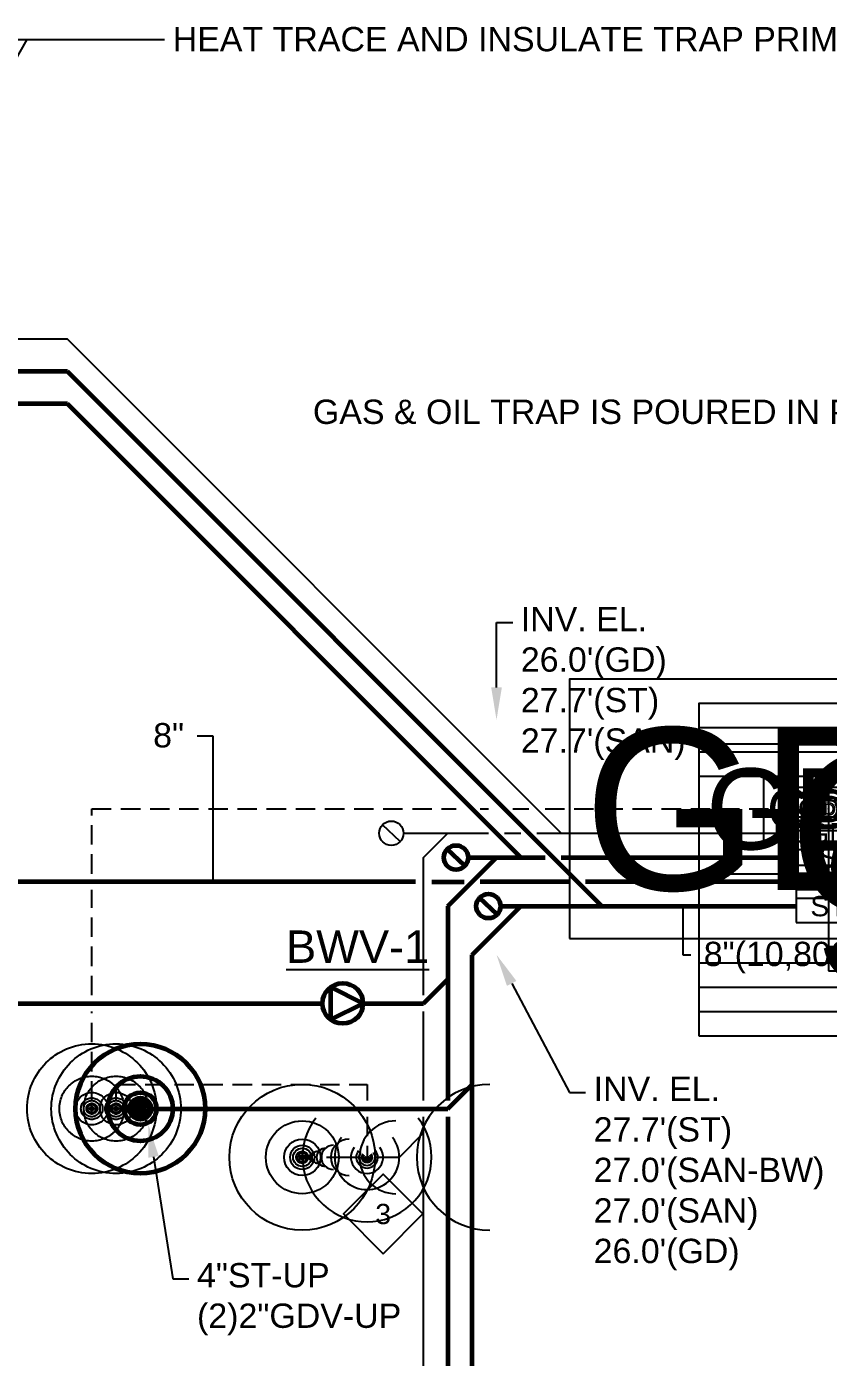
# Model space of a CAD drawing. Extents: x -29500 to 23517, y -2581 to 1886.
# Drawn here: x -2251.2 to -1954, y 527 to 1019.9 of the extents above; entities that cross this region are included whole.
import ezdxf
from ezdxf import colors
from ezdxf.entities.mleader import LeaderData, LeaderLine
from ezdxf.enums import TextEntityAlignment as Align
from ezdxf.math import Vec2, Vec3

# ---------------------------------------------------------------- set-up
doc = ezdxf.new("R2010")
doc.units = 0
doc.header["$LTSCALE"] = 36
doc.header["$MEASUREMENT"] = 0
doc.linetypes.add('VENT', pattern=[0.3, 0.2, -0.1])
for name, color, linetype in [('G-ANNO-TEXT', 70, 'Continuous'), ('G-ANNO-TEXT @ 96', 70, 'Continuous'), ('P-GD-N', 3, 'Continuous'), ('P-GD-N @ 1 (1)', 3, 'Continuous'), ('P-GD-N @ 1 (2)', 3, 'Continuous'), ('P-GD-N @ 12', 3, 'Continuous'), ('P-GD-N @ 128', 3, 'Continuous'), ('P-GD-N @ 16', 3, 'Continuous'), ('P-GD-N @ 192', 3, 'Continuous'), ('P-GD-N @ 2', 3, 'Continuous'), ('P-GD-N @ 24', 3, 'Continuous'), ('P-GD-N @ 384', 3, 'Continuous'), ('P-GD-N @ 4', 3, 'Continuous'), ('P-GD-N @ 48', 3, 'Continuous'), ('P-GD-N @ 64', 3, 'Continuous'), ('P-GD-N @ 768', 3, 'Continuous'), ('P-GD-N @ 8', 3, 'Continuous'), ('P-GD-N @ 96', 3, 'Continuous'), ('P-GV-N', 3, 'VENT'), ('P-GV-N @ 1 (1)', 3, 'VENT'), ('P-GV-N @ 1 (2)', 3, 'VENT'), ('P-GV-N @ 12', 3, 'VENT'), ('P-GV-N @ 128', 3, 'VENT'), ('P-GV-N @ 16', 3, 'VENT'), ('P-GV-N @ 192', 3, 'VENT'), ('P-GV-N @ 2', 3, 'VENT'), ('P-GV-N @ 24', 3, 'VENT'), ('P-GV-N @ 384', 3, 'VENT'), ('P-GV-N @ 4', 3, 'VENT'), ('P-GV-N @ 48', 3, 'VENT'), ('P-GV-N @ 64', 3, 'VENT'), ('P-GV-N @ 768', 3, 'VENT'), ('P-GV-N @ 8', 3, 'VENT'), ('P-GV-N @ 96', 3, 'VENT')]:
    doc.layers.add(name, color=color, linetype=linetype)
for name, color, linetype, lineweight in [('P-SAN-N', 6, 'Continuous', 60), ('P-SAN-N @ 1 (1)', 6, 'Continuous', 60), ('P-SAN-N @ 1 (2)', 6, 'Continuous', 60), ('P-SAN-N @ 128', 6, 'Continuous', 60), ('P-SAN-N @ 192', 6, 'Continuous', 60), ('P-SAN-N @ 384', 6, 'Continuous', 60), ('P-SAN-N @ 48', 6, 'Continuous', 60), ('P-SAN-N @ 64', 6, 'Continuous', 60), ('P-SAN-N @ 768', 6, 'Continuous', 60), ('P-SAN-N @ 96', 6, 'Continuous', 60), ('P-STRM-N', 2, 'Continuous', 60), ('P-STRM-N @ 1 (1)', 2, 'Continuous', 60), ('P-STRM-N @ 1 (2)', 2, 'Continuous', 60), ('P-STRM-N @ 12', 2, 'Continuous', 60), ('P-STRM-N @ 128', 2, 'Continuous', 60), ('P-STRM-N @ 16', 2, 'Continuous', 60), ('P-STRM-N @ 192', 2, 'Continuous', 60), ('P-STRM-N @ 2', 2, 'Continuous', 60), ('P-STRM-N @ 24', 2, 'Continuous', 60), ('P-STRM-N @ 384', 2, 'Continuous', 60), ('P-STRM-N @ 4', 2, 'Continuous', 60), ('P-STRM-N @ 48', 2, 'Continuous', 60), ('P-STRM-N @ 64', 2, 'Continuous', 60), ('P-STRM-N @ 768', 2, 'Continuous', 60), ('P-STRM-N @ 8', 2, 'Continuous', 60), ('P-STRM-N @ 96', 2, 'Continuous', 60)]:
    doc.layers.add(name, color=color, linetype=linetype, lineweight=lineweight)
doc.styles.add('Arial', font='arial.ttf')
doc.dimstyles.new('Loop096', dxfattribs={"dimscale": 0, "dimtxt": 0.09375, "dimasz": 0.03125, "dimexe": 0.0625, "dimexo": 0.0625, "dimgap": 0.09375, "dimtad": 1, "dimdec": 4, "dimzin": 3, "dimdsep": 46, "dimlunit": 4, "dimtxsty": 'Arial', "dimblk": 'OBLIQUE', "dimcen": 0.09375, "dimdle": 0.0625, "dimclrd": 256, "dimclre": 256, "dimclrt": 256, "dimadec": 4, "dimazin": 0, "dimtfac": 0.8, "dimtdec": 4, "dimtix": 1, "dimtofl": 0, "dimtmove": 1, "dimatfit": 0, "dimldrblk": 'LeaderNoteBlock', "dimfxl": 1, "dimfrac": 1, "dimtolj": 1, "dimtzin": 0, "dimlwd": -1, "dimlwe": -1, "dimarcsym": 0})

# ---------------------------------------------------------------- blocks, each defined once
blk = doc.blocks.new('*U47')
at = {"layer": 'DEFPOINTS'}
blk.add_lwpolyline([(-0.125, -0.0625), (0.125, -0.0625), (0.125, 0.0625), (-0.125, 0.0625)], close=True, dxfattribs=at)
at = {"style": 'Arial'}
blk.add_text('ST', height=0.078125, dxfattribs=at).set_placement((0, 0), align=Align.MIDDLE)
blk = doc.blocks.new('*U1253')
at = {"layer": 'P-STRM-N @ 1 (1)', "linetype": 'ByBlock', "lineweight": -2}
blk.add_blockref('*U47', (-1906, 694.15), dxfattribs=at)
at = {"layer": 'P-STRM-N @ 1 (2)', "linetype": 'ByBlock', "lineweight": -2}
blk.add_blockref('*U47', (-1906, 694.15), dxfattribs=at)
at = {"layer": 'P-STRM-N @ 128', "linetype": 'ByBlock', "lineweight": -2, "xscale": 128, "yscale": 128, "zscale": 128}
blk.add_blockref('*U47', (-1906, 694.15), dxfattribs=at)
at = {"layer": 'P-STRM-N @ 192', "linetype": 'ByBlock', "lineweight": -2, "xscale": 192, "yscale": 192, "zscale": 192}
blk.add_blockref('*U47', (-1906, 694.15), dxfattribs=at)
at = {"layer": 'P-STRM-N @ 384', "linetype": 'ByBlock', "lineweight": -2, "xscale": 384, "yscale": 384, "zscale": 384}
blk.add_blockref('*U47', (-1906, 694.15), dxfattribs=at)
at = {"layer": 'P-STRM-N @ 48', "linetype": 'ByBlock', "lineweight": -2, "xscale": 48, "yscale": 48, "zscale": 48}
blk.add_blockref('*U47', (-1906, 694.15), dxfattribs=at)
at = {"layer": 'P-STRM-N @ 64', "linetype": 'ByBlock', "lineweight": -2, "xscale": 64, "yscale": 64, "zscale": 64}
blk.add_blockref('*U47', (-1906, 694.15), dxfattribs=at)
at = {"layer": 'P-STRM-N @ 768', "linetype": 'ByBlock', "lineweight": -2, "xscale": 768, "yscale": 768, "zscale": 768}
blk.add_blockref('*U47', (-1906, 694.15), dxfattribs=at)
at = {"layer": 'P-STRM-N @ 96', "linetype": 'ByBlock', "lineweight": -2, "xscale": 96, "yscale": 96, "zscale": 96}
blk.add_blockref('*U47', (-1954, 694.15), dxfattribs=at)
blk = doc.blocks.new('*U43')
at = {"layer": 'DEFPOINTS'}
blk.add_lwpolyline([(-0.125, -0.0625), (0.125, -0.0625), (0.125, 0.0625), (-0.125, 0.0625)], close=True, dxfattribs=at)
at = {"style": 'Arial'}
blk.add_text('GD', height=0.078125, dxfattribs=at).set_placement((0, 0), align=Align.MIDDLE)
blk = doc.blocks.new('*U1254')
at = {"layer": 'P-GD-N @ 1 (1)', "linetype": 'ByBlock', "lineweight": -2}
blk.add_blockref('*U43', (-1906, 721.15), dxfattribs=at)
at = {"layer": 'P-GD-N @ 1 (2)', "linetype": 'ByBlock', "lineweight": -2}
blk.add_blockref('*U43', (-1906, 721.15), dxfattribs=at)
at = {"layer": 'P-GD-N @ 128', "linetype": 'ByBlock', "lineweight": -2, "xscale": 128, "yscale": 128, "zscale": 128}
blk.add_blockref('*U43', (-1906, 721.15), dxfattribs=at)
at = {"layer": 'P-GD-N @ 192', "linetype": 'ByBlock', "lineweight": -2, "xscale": 192, "yscale": 192, "zscale": 192}
blk.add_blockref('*U43', (-1906, 721.15), dxfattribs=at)
at = {"layer": 'P-GD-N @ 384', "linetype": 'ByBlock', "lineweight": -2, "xscale": 384, "yscale": 384, "zscale": 384}
blk.add_blockref('*U43', (-1906, 721.15), dxfattribs=at)
at = {"layer": 'P-GD-N @ 48', "linetype": 'ByBlock', "lineweight": -2, "xscale": 48, "yscale": 48, "zscale": 48}
blk.add_blockref('*U43', (-1906, 721.15), dxfattribs=at)
at = {"layer": 'P-GD-N @ 64', "linetype": 'ByBlock', "lineweight": -2, "xscale": 64, "yscale": 64, "zscale": 64}
blk.add_blockref('*U43', (-1906, 721.15), dxfattribs=at)
at = {"layer": 'P-GD-N @ 768', "linetype": 'ByBlock', "lineweight": -2, "xscale": 768, "yscale": 768, "zscale": 768}
blk.add_blockref('*U43', (-1906, 721.15), dxfattribs=at)
at = {"layer": 'P-GD-N @ 96', "linetype": 'ByBlock', "lineweight": -2, "xscale": 96, "yscale": 96, "zscale": 96}
blk.add_blockref('*U43', (-1954, 721.15), dxfattribs=at)
blk = doc.blocks.new('*U45')
at = {"layer": 'DEFPOINTS'}
blk.add_lwpolyline([(-0.125, -0.0625), (0.125, -0.0625), (0.125, 0.0625), (-0.125, 0.0625)], close=True, dxfattribs=at)
at = {"style": 'Arial'}
blk.add_text('S', height=0.07812, dxfattribs=at).set_placement((0, 0), align=Align.MIDDLE)
blk = doc.blocks.new('*U1255')
at = {"layer": 'P-SAN-N @ 1 (1)', "linetype": 'ByBlock', "lineweight": -2}
blk.add_blockref('*U45', (-1906, 712.15), dxfattribs=at)
at = {"layer": 'P-SAN-N @ 1 (2)', "linetype": 'ByBlock', "lineweight": -2}
blk.add_blockref('*U45', (-1906, 712.15), dxfattribs=at)
at = {"layer": 'P-SAN-N @ 128', "linetype": 'ByBlock', "lineweight": -2, "xscale": 128, "yscale": 128, "zscale": 128}
blk.add_blockref('*U45', (-1906, 712.15), dxfattribs=at)
at = {"layer": 'P-SAN-N @ 192', "linetype": 'ByBlock', "lineweight": -2, "xscale": 192, "yscale": 192, "zscale": 192}
blk.add_blockref('*U45', (-1906, 712.15), dxfattribs=at)
at = {"layer": 'P-SAN-N @ 384', "linetype": 'ByBlock', "lineweight": -2, "xscale": 384, "yscale": 384, "zscale": 384}
blk.add_blockref('*U45', (-1906, 712.15), dxfattribs=at)
at = {"layer": 'P-SAN-N @ 48', "linetype": 'ByBlock', "lineweight": -2, "xscale": 48, "yscale": 48, "zscale": 48}
blk.add_blockref('*U45', (-1906, 712.15), dxfattribs=at)
at = {"layer": 'P-SAN-N @ 64', "linetype": 'ByBlock', "lineweight": -2, "xscale": 64, "yscale": 64, "zscale": 64}
blk.add_blockref('*U45', (-1906, 712.15), dxfattribs=at)
at = {"layer": 'P-SAN-N @ 768', "linetype": 'ByBlock', "lineweight": -2, "xscale": 768, "yscale": 768, "zscale": 768}
blk.add_blockref('*U45', (-1906, 712.15), dxfattribs=at)
at = {"layer": 'P-SAN-N @ 96', "linetype": 'ByBlock', "lineweight": -2, "xscale": 96, "yscale": 96, "zscale": 96}
blk.add_blockref('*U45', (-1954, 712.15), dxfattribs=at)
blk = doc.blocks.new('*U1256')
at = {"layer": 'P-SAN-N @ 1 (1)', "linetype": 'ByBlock', "lineweight": -2}
blk.add_blockref('*U45', (-1906, 703.15), dxfattribs=at)
at = {"layer": 'P-SAN-N @ 1 (2)', "linetype": 'ByBlock', "lineweight": -2}
blk.add_blockref('*U45', (-1906, 703.15), dxfattribs=at)
at = {"layer": 'P-SAN-N @ 128', "linetype": 'ByBlock', "lineweight": -2, "xscale": 128, "yscale": 128, "zscale": 128}
blk.add_blockref('*U45', (-1906, 703.15), dxfattribs=at)
at = {"layer": 'P-SAN-N @ 192', "linetype": 'ByBlock', "lineweight": -2, "xscale": 192, "yscale": 192, "zscale": 192}
blk.add_blockref('*U45', (-1906, 703.15), dxfattribs=at)
at = {"layer": 'P-SAN-N @ 384', "linetype": 'ByBlock', "lineweight": -2, "xscale": 384, "yscale": 384, "zscale": 384}
blk.add_blockref('*U45', (-1906, 703.15), dxfattribs=at)
at = {"layer": 'P-SAN-N @ 48', "linetype": 'ByBlock', "lineweight": -2, "xscale": 48, "yscale": 48, "zscale": 48}
blk.add_blockref('*U45', (-1906, 703.15), dxfattribs=at)
at = {"layer": 'P-SAN-N @ 64', "linetype": 'ByBlock', "lineweight": -2, "xscale": 64, "yscale": 64, "zscale": 64}
blk.add_blockref('*U45', (-1906, 703.15), dxfattribs=at)
at = {"layer": 'P-SAN-N @ 768', "linetype": 'ByBlock', "lineweight": -2, "xscale": 768, "yscale": 768, "zscale": 768}
blk.add_blockref('*U45', (-1906, 703.15), dxfattribs=at)
at = {"layer": 'P-SAN-N @ 96', "linetype": 'ByBlock', "lineweight": -2, "xscale": 96, "yscale": 96, "zscale": 96}
blk.add_blockref('*U45', (-1954, 703.15), dxfattribs=at)
blk = doc.blocks.new('FLOOR CLEAN OUT')
at = {"color": 7, "linetype": 'Continuous'}
blk.add_line((0.034, -0.0323), (-0.0341, 0.0321), dxfattribs=at)
at = {"linetype": 'Continuous'}
blk.add_circle((0, 0), 0.0469, dxfattribs=at)
blk = doc.blocks.new('_Oblique')
at = {"color": 0, "linetype": 'ByBlock', "lineweight": -2}
blk.add_line((-0.5, -0.5), (0.5, 0.5), dxfattribs=at)
blk = doc.blocks.new('LeaderNoteBlock')
blk.add_ellipse((0, 0), major_axis=(1, 0), ratio=0.25, start_param=5.387521, end_param=10.320443)
blk = doc.blocks.new('BACKWATER VALVE')
blk.add_lwpolyline([(0.078125, 0), (-0.046875, 0.0625), (-0.046875, -0.0625)], close=True)
blk.add_circle((0, 0), 0.078125)
blk = doc.blocks.new('*U6')
blk.add_circle((0, 0), 0.03125)
blk = doc.blocks.new('*U1341')
at = {"layer": 'P-STRM-N @ 1 (1)'}
blk.add_blockref('*U6', (-2209, 619.15), dxfattribs=at)
at = {"layer": 'P-STRM-N @ 1 (2)'}
blk.add_blockref('*U6', (-2209, 619.15), dxfattribs=at)
at = {"layer": 'P-STRM-N @ 12', "xscale": 12, "yscale": 12, "zscale": 12}
blk.add_blockref('*U6', (-2209, 619.15), dxfattribs=at)
at = {"layer": 'P-STRM-N @ 128', "xscale": 128, "yscale": 128, "zscale": 128}
blk.add_blockref('*U6', (-2209, 619.15), dxfattribs=at)
at = {"layer": 'P-STRM-N @ 16', "xscale": 16, "yscale": 16, "zscale": 16}
blk.add_blockref('*U6', (-2209, 619.15), dxfattribs=at)
at = {"layer": 'P-STRM-N @ 192', "xscale": 192, "yscale": 192, "zscale": 192}
blk.add_blockref('*U6', (-2209, 619.15), dxfattribs=at)
at = {"layer": 'P-STRM-N @ 2', "xscale": 2, "yscale": 2, "zscale": 2}
blk.add_blockref('*U6', (-2209, 619.15), dxfattribs=at)
at = {"layer": 'P-STRM-N @ 24', "xscale": 24, "yscale": 24, "zscale": 24}
blk.add_blockref('*U6', (-2209, 619.15), dxfattribs=at)
at = {"layer": 'P-STRM-N @ 384', "xscale": 384, "yscale": 384, "zscale": 384}
blk.add_blockref('*U6', (-2209, 619.15), dxfattribs=at)
at = {"layer": 'P-STRM-N @ 4', "xscale": 4, "yscale": 4, "zscale": 4}
blk.add_blockref('*U6', (-2209, 619.15), dxfattribs=at)
at = {"layer": 'P-STRM-N @ 48', "xscale": 48, "yscale": 48, "zscale": 48}
blk.add_blockref('*U6', (-2209, 619.15), dxfattribs=at)
at = {"layer": 'P-STRM-N @ 64', "xscale": 64, "yscale": 64, "zscale": 64}
blk.add_blockref('*U6', (-2209, 619.15), dxfattribs=at)
at = {"layer": 'P-STRM-N @ 768', "xscale": 768, "yscale": 768, "zscale": 768}
blk.add_blockref('*U6', (-2209, 619.15), dxfattribs=at)
at = {"layer": 'P-STRM-N @ 8', "xscale": 8, "yscale": 8, "zscale": 8}
blk.add_blockref('*U6', (-2209, 619.15), dxfattribs=at)
at = {"layer": 'P-STRM-N @ 96', "xscale": 96, "yscale": 96, "zscale": 96}
blk.add_blockref('*U6', (-2209, 619.15), dxfattribs=at)
blk = doc.blocks.new('*U1351')
at = {"layer": 'P-GV-N @ 1 (1)'}
blk.add_blockref('*U6', (-2218, 619.15), dxfattribs=at)
at = {"layer": 'P-GV-N @ 1 (2)'}
blk.add_blockref('*U6', (-2218, 619.15), dxfattribs=at)
at = {"layer": 'P-GV-N @ 12', "xscale": 12, "yscale": 12, "zscale": 12}
blk.add_blockref('*U6', (-2218, 619.15), dxfattribs=at)
at = {"layer": 'P-GV-N @ 128', "xscale": 128, "yscale": 128, "zscale": 128}
blk.add_blockref('*U6', (-2218, 619.15), dxfattribs=at)
at = {"layer": 'P-GV-N @ 16', "xscale": 16, "yscale": 16, "zscale": 16}
blk.add_blockref('*U6', (-2218, 619.15), dxfattribs=at)
at = {"layer": 'P-GV-N @ 192', "xscale": 192, "yscale": 192, "zscale": 192}
blk.add_blockref('*U6', (-2218, 619.15), dxfattribs=at)
at = {"layer": 'P-GV-N @ 2', "xscale": 2, "yscale": 2, "zscale": 2}
blk.add_blockref('*U6', (-2218, 619.15), dxfattribs=at)
at = {"layer": 'P-GV-N @ 24', "xscale": 24, "yscale": 24, "zscale": 24}
blk.add_blockref('*U6', (-2218, 619.15), dxfattribs=at)
at = {"layer": 'P-GV-N @ 384', "xscale": 384, "yscale": 384, "zscale": 384}
blk.add_blockref('*U6', (-2218, 619.15), dxfattribs=at)
at = {"layer": 'P-GV-N @ 4', "xscale": 4, "yscale": 4, "zscale": 4}
blk.add_blockref('*U6', (-2218, 619.15), dxfattribs=at)
at = {"layer": 'P-GV-N @ 48', "xscale": 48, "yscale": 48, "zscale": 48}
blk.add_blockref('*U6', (-2218, 619.15), dxfattribs=at)
at = {"layer": 'P-GV-N @ 64', "xscale": 64, "yscale": 64, "zscale": 64}
blk.add_blockref('*U6', (-2218, 619.15), dxfattribs=at)
at = {"layer": 'P-GV-N @ 768', "xscale": 768, "yscale": 768, "zscale": 768}
blk.add_blockref('*U6', (-2218, 619.15), dxfattribs=at)
at = {"layer": 'P-GV-N @ 8', "xscale": 8, "yscale": 8, "zscale": 8}
blk.add_blockref('*U6', (-2218, 619.15), dxfattribs=at)
at = {"layer": 'P-GV-N @ 96', "xscale": 96, "yscale": 96, "zscale": 96}
blk.add_blockref('*U6', (-2218, 619.15), dxfattribs=at)
blk = doc.blocks.new('*U14')
at = {"linetype": 'Continuous'}
blk.add_circle((0, 0), 0.03516, dxfattribs=at)
blk.add_arc((0.09046, 0), 0.03516, 90, 270, dxfattribs=at)
blk = doc.blocks.new('*U1383')
at = {"layer": 'P-GD-N @ 1 (1)'}
blk.add_blockref('*U14', (-2149, 601.15), dxfattribs=at)
at = {"layer": 'P-GD-N @ 1 (2)'}
blk.add_blockref('*U14', (-2149, 601.15), dxfattribs=at)
at = {"layer": 'P-GD-N @ 12', "xscale": 12, "yscale": 12, "zscale": 12}
blk.add_blockref('*U14', (-2149, 601.15), dxfattribs=at)
at = {"layer": 'P-GD-N @ 128', "xscale": 128, "yscale": 128, "zscale": 128}
blk.add_blockref('*U14', (-2149, 601.15), dxfattribs=at)
at = {"layer": 'P-GD-N @ 16', "xscale": 16, "yscale": 16, "zscale": 16}
blk.add_blockref('*U14', (-2149, 601.15), dxfattribs=at)
at = {"layer": 'P-GD-N @ 192', "xscale": 192, "yscale": 192, "zscale": 192}
blk.add_blockref('*U14', (-2149, 601.15), dxfattribs=at)
at = {"layer": 'P-GD-N @ 2', "xscale": 2, "yscale": 2, "zscale": 2}
blk.add_blockref('*U14', (-2149, 601.15), dxfattribs=at)
at = {"layer": 'P-GD-N @ 24', "xscale": 24, "yscale": 24, "zscale": 24}
blk.add_blockref('*U14', (-2149, 601.15), dxfattribs=at)
at = {"layer": 'P-GD-N @ 384', "xscale": 384, "yscale": 384, "zscale": 384}
blk.add_blockref('*U14', (-2149, 601.15), dxfattribs=at)
at = {"layer": 'P-GD-N @ 4', "xscale": 4, "yscale": 4, "zscale": 4}
blk.add_blockref('*U14', (-2149, 601.15), dxfattribs=at)
at = {"layer": 'P-GD-N @ 48', "xscale": 48, "yscale": 48, "zscale": 48}
blk.add_blockref('*U14', (-2149, 601.15), dxfattribs=at)
at = {"layer": 'P-GD-N @ 64', "xscale": 64, "yscale": 64, "zscale": 64}
blk.add_blockref('*U14', (-2149, 601.15), dxfattribs=at)
at = {"layer": 'P-GD-N @ 768', "xscale": 768, "yscale": 768, "zscale": 768}
blk.add_blockref('*U14', (-2149, 601.15), dxfattribs=at)
at = {"layer": 'P-GD-N @ 8', "xscale": 8, "yscale": 8, "zscale": 8}
blk.add_blockref('*U14', (-2149, 601.15), dxfattribs=at)
at = {"layer": 'P-GD-N @ 96', "xscale": 96, "yscale": 96, "zscale": 96}
blk.add_blockref('*U14', (-2149, 601.15), dxfattribs=at)
blk = doc.blocks.new('*U41')
at = {"linetype": 'Continuous'}
blk.add_arc((0, 0), 0.03112, 232.56697, 127.43303, dxfattribs=at)
blk = doc.blocks.new('*U1384')
at = {"layer": 'P-GD-N @ 1 (1)', "rotation": 270}
blk.add_blockref('*U41', (-2125, 601.15), dxfattribs=at)
at = {"layer": 'P-GD-N @ 1 (2)', "rotation": 270}
blk.add_blockref('*U41', (-2125, 601.15), dxfattribs=at)
at = {"layer": 'P-GD-N @ 12', "xscale": 12, "yscale": 12, "zscale": 12, "rotation": 270}
blk.add_blockref('*U41', (-2125, 601.15), dxfattribs=at)
at = {"layer": 'P-GD-N @ 128', "xscale": 128, "yscale": 128, "zscale": 128, "rotation": 270}
blk.add_blockref('*U41', (-2125, 601.15), dxfattribs=at)
at = {"layer": 'P-GD-N @ 16', "xscale": 16, "yscale": 16, "zscale": 16, "rotation": 270}
blk.add_blockref('*U41', (-2125, 601.15), dxfattribs=at)
at = {"layer": 'P-GD-N @ 192', "xscale": 192, "yscale": 192, "zscale": 192, "rotation": 270}
blk.add_blockref('*U41', (-2125, 601.15), dxfattribs=at)
at = {"layer": 'P-GD-N @ 2', "xscale": 2, "yscale": 2, "zscale": 2, "rotation": 270}
blk.add_blockref('*U41', (-2125, 601.15), dxfattribs=at)
at = {"layer": 'P-GD-N @ 24', "xscale": 24, "yscale": 24, "zscale": 24, "rotation": 270}
blk.add_blockref('*U41', (-2125, 601.15), dxfattribs=at)
at = {"layer": 'P-GD-N @ 384', "xscale": 384, "yscale": 384, "zscale": 384, "rotation": 270}
blk.add_blockref('*U41', (-2125, 601.15), dxfattribs=at)
at = {"layer": 'P-GD-N @ 4', "xscale": 4, "yscale": 4, "zscale": 4, "rotation": 270}
blk.add_blockref('*U41', (-2125, 601.15), dxfattribs=at)
at = {"layer": 'P-GD-N @ 48', "xscale": 48, "yscale": 48, "zscale": 48, "rotation": 270}
blk.add_blockref('*U41', (-2125, 601.15), dxfattribs=at)
at = {"layer": 'P-GD-N @ 64', "xscale": 64, "yscale": 64, "zscale": 64, "rotation": 270}
blk.add_blockref('*U41', (-2125, 601.15), dxfattribs=at)
at = {"layer": 'P-GD-N @ 768', "xscale": 768, "yscale": 768, "zscale": 768, "rotation": 270}
blk.add_blockref('*U41', (-2125, 601.15), dxfattribs=at)
at = {"layer": 'P-GD-N @ 8', "xscale": 8, "yscale": 8, "zscale": 8, "rotation": 270}
blk.add_blockref('*U41', (-2125, 601.15), dxfattribs=at)
at = {"layer": 'P-GD-N @ 96', "xscale": 96, "yscale": 96, "zscale": 96, "rotation": 270}
blk.add_blockref('*U41', (-2125, 601.15), dxfattribs=at)
blk = doc.blocks.new('DIAMOND TAG')
blk.add_lwpolyline([(0, -0.1533), (0.1533, 0), (0, 0.1533), (-0.1533, 0)], close=True)
at = {"style": 'Arial'}
blk.add_attdef('XXX', text='', height=0.0781, dxfattribs=at).set_placement((0, 0), align=Align.MIDDLE)
blk = doc.blocks.new('*U1392')
at = {"layer": 'P-GV-N @ 1 (1)'}
blk.add_blockref('*U6', (-2227, 619.15), dxfattribs=at)
at = {"layer": 'P-GV-N @ 1 (2)'}
blk.add_blockref('*U6', (-2227, 619.15), dxfattribs=at)
at = {"layer": 'P-GV-N @ 12', "xscale": 12, "yscale": 12, "zscale": 12}
blk.add_blockref('*U6', (-2227, 619.15), dxfattribs=at)
at = {"layer": 'P-GV-N @ 128', "xscale": 128, "yscale": 128, "zscale": 128}
blk.add_blockref('*U6', (-2227, 619.15), dxfattribs=at)
at = {"layer": 'P-GV-N @ 16', "xscale": 16, "yscale": 16, "zscale": 16}
blk.add_blockref('*U6', (-2227, 619.15), dxfattribs=at)
at = {"layer": 'P-GV-N @ 192', "xscale": 192, "yscale": 192, "zscale": 192}
blk.add_blockref('*U6', (-2227, 619.15), dxfattribs=at)
at = {"layer": 'P-GV-N @ 2', "xscale": 2, "yscale": 2, "zscale": 2}
blk.add_blockref('*U6', (-2227, 619.15), dxfattribs=at)
at = {"layer": 'P-GV-N @ 24', "xscale": 24, "yscale": 24, "zscale": 24}
blk.add_blockref('*U6', (-2227, 619.15), dxfattribs=at)
at = {"layer": 'P-GV-N @ 384', "xscale": 384, "yscale": 384, "zscale": 384}
blk.add_blockref('*U6', (-2227, 619.15), dxfattribs=at)
at = {"layer": 'P-GV-N @ 4', "xscale": 4, "yscale": 4, "zscale": 4}
blk.add_blockref('*U6', (-2227, 619.15), dxfattribs=at)
at = {"layer": 'P-GV-N @ 48', "xscale": 48, "yscale": 48, "zscale": 48}
blk.add_blockref('*U6', (-2227, 619.15), dxfattribs=at)
at = {"layer": 'P-GV-N @ 64', "xscale": 64, "yscale": 64, "zscale": 64}
blk.add_blockref('*U6', (-2227, 619.15), dxfattribs=at)
at = {"layer": 'P-GV-N @ 768', "xscale": 768, "yscale": 768, "zscale": 768}
blk.add_blockref('*U6', (-2227, 619.15), dxfattribs=at)
at = {"layer": 'P-GV-N @ 8', "xscale": 8, "yscale": 8, "zscale": 8}
blk.add_blockref('*U6', (-2227, 619.15), dxfattribs=at)
at = {"layer": 'P-GV-N @ 96', "xscale": 96, "yscale": 96, "zscale": 96}
blk.add_blockref('*U6', (-2227, 619.15), dxfattribs=at)
blk = doc.blocks.new('*U64')
at = {"layer": 'DEFPOINTS'}
blk.add_lwpolyline([(-0.125, -0.0625), (0.125, -0.0625), (0.125, 0.0625), (-0.125, 0.0625)], close=True, dxfattribs=at)
at = {"style": 'Arial'}
blk.add_text('GDV', height=0.078125, dxfattribs=at).set_placement((0, 0), align=Align.MIDDLE)
blk = doc.blocks.new('*U1393')
at = {"layer": 'P-GV-N @ 1 (1)', "linetype": 'ByBlock', "lineweight": -2}
blk.add_blockref('*U64', (-1954, 730.15), dxfattribs=at)
at = {"layer": 'P-GV-N @ 1 (2)', "linetype": 'ByBlock', "lineweight": -2}
blk.add_blockref('*U64', (-1954, 730.15), dxfattribs=at)
at = {"layer": 'P-GV-N @ 128', "linetype": 'ByBlock', "lineweight": -2, "xscale": 128, "yscale": 128, "zscale": 128}
blk.add_blockref('*U64', (-1954, 730.15), dxfattribs=at)
at = {"layer": 'P-GV-N @ 192', "linetype": 'ByBlock', "lineweight": -2, "xscale": 192, "yscale": 192, "zscale": 192}
blk.add_blockref('*U64', (-1954, 730.15), dxfattribs=at)
at = {"layer": 'P-GV-N @ 384', "linetype": 'ByBlock', "lineweight": -2, "xscale": 384, "yscale": 384, "zscale": 384}
blk.add_blockref('*U64', (-1954, 730.15), dxfattribs=at)
at = {"layer": 'P-GV-N @ 48', "linetype": 'ByBlock', "lineweight": -2, "xscale": 48, "yscale": 48, "zscale": 48}
blk.add_blockref('*U64', (-1954, 730.15), dxfattribs=at)
at = {"layer": 'P-GV-N @ 64', "linetype": 'ByBlock', "lineweight": -2, "xscale": 64, "yscale": 64, "zscale": 64}
blk.add_blockref('*U64', (-1954, 730.15), dxfattribs=at)
at = {"layer": 'P-GV-N @ 768', "linetype": 'ByBlock', "lineweight": -2, "xscale": 768, "yscale": 768, "zscale": 768}
blk.add_blockref('*U64', (-1954, 730.15), dxfattribs=at)
at = {"layer": 'P-GV-N @ 96', "linetype": 'ByBlock', "lineweight": -2, "xscale": 96, "yscale": 96, "zscale": 96}
blk.add_blockref('*U64', (-1954, 730.15), dxfattribs=at)

msp = doc.modelspace()

# ---------------------------------------------------------------- linework, layer by layer
at = {"layer": 'P-GD-N'}
for p, q in [((-2236, 904.15), (-2440, 904.15)), ((-2053, 721.15), (-2236, 904.15)), ((-2111.5, 721.15), (-2080, 721.15)), ((-2104, 712.15), (-2095, 721.15)), ((-2074, 721.15), (-2068, 721.15)), ((-2062, 721.15), (-1966, 721.15)), ((-2104, 661.15), (-2104, 712.15)), ((-2104, 622.15), (-2104, 655.15)), ((-2104, 335.65), (-2104, 616.15)), ((-2113, 601.15), (-2104, 610.15)), ((-2140, 601.15), (-2128, 601.15)), ((-2122, 601.15), (-2113, 601.15))]:
    msp.add_line(p, q, dxfattribs=at)
at = {"layer": 'P-GV-N'}
for p, q in [((-2227, 706.15), (-2227, 730.15)), ((-2227, 730.15), (-2092, 730.15)), ((-2083, 730.15), (-2080, 730.15)), ((-2071, 730.15), (-2065, 730.15)), ((-2059, 730.15), (-1966, 730.15)), ((-2227, 661.15), (-2227, 700.15)), ((-2227, 622.15), (-2227, 655.15)), ((-2218, 622.15), (-2218, 628.15)), ((-2218, 628.15), (-2125, 628.15)), ((-2125, 628.15), (-2125, 622.15)), ((-2125, 616.15), (-2125, 601.15))]:
    msp.add_line(p, q, dxfattribs=at)
at = {"layer": 'P-SAN-N'}
for p, q in [((-2236, 880.15), (-2440, 880.15)), ((-2068, 712.15), (-2236, 880.15)), ((-2095, 694.15), (-2077, 712.15)), ((-2087.5, 712.15), (-2059, 712.15)), ((-2053, 712.15), (-1966, 712.15)), ((-2107, 703.15), (-2282.5, 703.15)), ((-2101, 703.15), (-2089, 703.15)), ((-2050, 703.15), (-2083, 703.15)), ((-1966, 703.15), (-2044, 703.15)), ((-2095, 694.15), (-2095, 622.15)), ((-2104, 658.15), (-2095, 667.15)), ((-2276.5, 658.15), (-2141.5, 658.15)), ((-2126.5, 658.15), (-2104, 658.15)), ((-2095, 616.15), (-2095, 317.65))]:
    msp.add_line(p, q, dxfattribs=at)
at = {"layer": 'P-STRM-N'}
for p, q in [((-2236, 892.15), (-2440, 892.15)), ((-2038, 694.15), (-2236, 892.15)), ((-2086, 676.15), (-2068, 694.15)), ((-2075.5, 694.15), (-1966, 694.15)), ((-2086, 302.65), (-2086, 676.15)), ((-2095, 619.15), (-2086, 628.15)), ((-2206, 619.15), (-2095, 619.15))]:
    msp.add_line(p, q, dxfattribs=at)

# ---------------------------------------------------------------- block references
at = {"layer": 'G-ANNO-TEXT @ 96', "xscale": 96, "yscale": 96, "zscale": 96}
msp.add_blockref('DIAMOND TAG', (-2119, 580.15), dxfattribs=at).add_auto_attribs({'XXX': '3'})
at = {"layer": 'P-GD-N'}
for name in ['*U1254', '*U1383', '*U1384']:
    msp.add_blockref(name, (0, 0), dxfattribs=at)
at = {"layer": 'P-GD-N @ 96', "xscale": 96, "yscale": 96, "zscale": 96}
msp.add_blockref('FLOOR CLEAN OUT', (-2116, 721.15), dxfattribs=at)
at = {"layer": 'P-GV-N'}
for name in ['*U1393', '*U1392', '*U1351']:
    msp.add_blockref(name, (0, 0), dxfattribs=at)
at = {"layer": 'P-SAN-N'}
for name in ['*U1255', '*U1256']:
    msp.add_blockref(name, (0, 0), dxfattribs=at)
at = {"layer": 'P-SAN-N @ 96', "xscale": 96, "yscale": 96, "zscale": 96}
for name, p in [('FLOOR CLEAN OUT', (-2092, 712.15)), ('BACKWATER VALVE', (-2134, 658.15))]:
    msp.add_blockref(name, p, dxfattribs=at)
at = {"layer": 'P-STRM-N'}
for name in ['*U1253', '*U1341']:
    msp.add_blockref(name, (0, 0), dxfattribs=at)
at = {"layer": 'P-STRM-N @ 96', "xscale": 96, "yscale": 96, "zscale": 96}
msp.add_blockref('FLOOR CLEAN OUT', (-2080, 694.15), dxfattribs=at)

# ---------------------------------------------------------------- texts
at = {"layer": 'G-ANNO-TEXT', "char_height": 9, "style": 'Arial'}
for s, width, insert, attachment_point in [('8"', 73.2, (-2192.8, 761.95), 3), ('8"(10,800 FT²)', 118.2, (-2000.2, 680.95), 1)]:
    msp.add_mtext_dynamic_manual_height_columns(s, width=width, gutter_width=45, heights=[0], dxfattribs=dict(at, insert=insert, attachment_point=attachment_point))
at = {"layer": 'G-ANNO-TEXT', "insert": (-2155, 685.15), "char_height": 12, "width": 24, "attachment_point": 1, "style": 'Arial'}
msp.add_mtext('{\\LBWV-1}', dxfattribs=at)

# ---------------------------------------------------------------- leaders
at = {"layer": 'G-ANNO-TEXT'}
for points in [[(-2182, 703.15), (-2182, 757.15), (-2188, 757.15)], [(-2008, 694.15), (-2008, 676.15), (-2005, 676.15)]]:
    msp.add_leader(points, dimstyle='Loop096', override={"dimscale": 0}, dxfattribs=at)
ml = msp.add_multileader_mtext('Standard', dxfattribs=at)
ml.set_content('', color=256, style='Arial')
ml.set_leader_properties(color=256, linetype='ByLayer', lineweight=-1)
ml.build(insert=Vec2(0, 0))
ml.multileader.update_dxf_attribs({"has_dogleg": 0, "dogleg_length": 0.125, "arrow_head_size": 12, "scale": 96})
ctx = ml.context
ctx.base_point, ctx.scale, ctx.char_height, ctx.arrow_head_size, ctx.landing_gap_size, ctx.plane_origin = Vec3(-2203, 1015.15), 96, 9, 12, 3, Vec3(-2647, 991.15)
notes = []
notes.append((ctx, [(0, (1, 1, 0), (-2215, 1015.15), (1, 0), 12, [(0, [(-2647, 991.15), (-2626, 1015.15)], 0, [])])]))
ctx.mtext.insert, ctx.mtext.flow_direction = Vec3(-2200, 1019.65), 5
ml = msp.add_multileader_mtext('Standard', dxfattribs=at)
ml.set_content('HEAT TRACE AND INSULATE TRAP PRIMER LINE, TRAP, AND 10 FEET BEYOND', color=256, style='Arial')
ml.set_leader_properties(color=256, linetype='ByLayer', lineweight=-1)
ml.build(insert=Vec2(0, 0))
ml.multileader.update_dxf_attribs({"has_dogleg": 0, "dogleg_length": 0.125, "arrow_head_size": 12, "scale": 96})
ctx = ml.context
ctx.base_point, ctx.scale, ctx.char_height, ctx.arrow_head_size, ctx.landing_gap_size, ctx.plane_origin = Vec3(-2200, 1015.15), 96, 9, 12, 3, Vec3(-2284, 958.15)
notes.append((ctx, [(0, (1, 1, 0), (-2212, 1015.15), (1, 0), 12, [(0, [(-2290, 946.15), (-2251, 1015.15)], 0, [])])]))
ctx.mtext.insert, ctx.mtext.width, ctx.mtext.flow_direction = Vec3(-2197, 1019.73), 185.7454, 5
ml = msp.add_multileader_mtext('Standard', dxfattribs=at)
ml.set_content('STORMCEPTOR FURNISHED AND INSTALLED BY SITE UTILITY CONTRACTOR', color=256, style='Arial')
ml.set_leader_properties(color=256, linetype='ByLayer', lineweight=-1)
ml.build(insert=Vec2(0, 0))
ml.multileader.update_dxf_attribs({"has_dogleg": 0, "dogleg_length": 0.125, "arrow_head_size": 12, "scale": 96})
ctx = ml.context
ctx.base_point, ctx.scale, ctx.char_height, ctx.arrow_head_size, ctx.landing_gap_size, ctx.plane_origin = Vec3(-1711.34, 952.15), 96, 9, 12, 3, Vec3(-1336, 970.15)
ctx.text_align_type = 2
notes.append((ctx, [(0, (1, 1, 0), (-1432, 952.15), (-1, 0), 12, [(0, [(-1336, 970.15), (-1357, 952.15)], 0, [])])]))
ctx.mtext.insert, ctx.mtext.width, ctx.mtext.alignment, ctx.mtext.flow_direction = Vec3(-1447, 956.73), 269.3733, 3, 5
ml = msp.add_multileader_mtext('Standard', dxfattribs=at)
ml.set_content("GAS & OIL TRAP IS POURED IN PLACE BY STRUCTURAL AND SHALL CONFORM TO 248 CMR & MWRA GUIDELINES\\PRIM INV. EL. = VERIFY IN FIELD\\PINLET INV. EL. = 26.0'\\POUTLET INV. EL. = 25.7'\\PBOTTOM INV. EL. = 19.6'", color=256, style='Arial')
ml.set_leader_properties(color=256, linetype='ByLayer', lineweight=-1)
ml.build(insert=Vec2(0, 0))
ml.multileader.update_dxf_attribs({"has_dogleg": 0, "dogleg_length": 0.125, "arrow_head_size": 12, "scale": 96})
ctx = ml.context
ctx.base_point, ctx.scale, ctx.char_height, ctx.arrow_head_size, ctx.landing_gap_size, ctx.plane_origin = Vec3(-1723.64, 877.15), 96, 9, 12, 3, Vec3(-1336, 892.15)
ctx.text_align_type = 2
notes.append((ctx, [(0, (1, 1, 0), (-1435, 877.15), (-1, 0), 12, [(0, [(-1327, 901.15), (-1354, 877.15)], 0, [])])]))
ctx.mtext.insert, ctx.mtext.width, ctx.mtext.alignment, ctx.mtext.flow_direction = Vec3(-1450, 881.73), 292.1835, 3, 5
ml = msp.add_multileader_mtext('Standard', dxfattribs=at)
ml.set_content("INV. EL.\\P26.0'(GD)\\P27.7'(ST)\\P27.7'(SAN)", color=256, style='Arial')
ml.set_leader_properties(color=256, linetype='ByLayer', lineweight=-1)
ml.build(insert=Vec2(0, 0))
ml.multileader.update_dxf_attribs({"has_dogleg": 0, "dogleg_length": 0.125, "arrow_head_size": 12, "scale": 96})
ctx = ml.context
ctx.base_point, ctx.scale, ctx.char_height, ctx.arrow_head_size, ctx.landing_gap_size, ctx.plane_origin = Vec3(-2071, 799.15), 96, 9, 12, 3, Vec3(-2077, 763.15)
notes.append((ctx, [(0, (1, 1, 0), (-2083, 799.15), (1, 0), 12, [(0, [(-2077, 763.15), (-2077, 799.15)], 0, [])])]))
ctx.mtext.insert, ctx.mtext.flow_direction = Vec3(-2068, 804.98), 5
ml = msp.add_multileader_mtext('Standard', dxfattribs=at)
ml.set_content("INV. EL.\\P27.7'(ST)\\P27.0'(SAN-BW)\\P27.0'(SAN)\\P26.0'(GD)", color=256, style='Arial')
ml.set_leader_properties(color=256, linetype='ByLayer', lineweight=-1)
ml.build(insert=Vec2(0, 0))
ml.multileader.update_dxf_attribs({"has_dogleg": 0, "dogleg_length": 0.125, "arrow_head_size": 12, "scale": 96})
ctx = ml.context
ctx.base_point, ctx.scale, ctx.char_height, ctx.arrow_head_size, ctx.landing_gap_size, ctx.plane_origin = Vec3(-2044, 625.15), 96, 9, 12, 3, Vec3(-2077, 676.15)
notes.append((ctx, [(0, (1, 1, 0), (-2056, 625.15), (1, 0), 12, [(0, [(-2077, 676.15), (-2050, 625.15)], 0, [])])]))
ctx.mtext.insert, ctx.mtext.flow_direction = Vec3(-2041, 630.98), 5
ml = msp.add_multileader_mtext('Standard', dxfattribs=at)
ml.set_content('4"ST-UP\\P(2)2"GDV-UP', color=256, style='Arial')
ml.set_leader_properties(color=256, linetype='ByLayer', lineweight=-1)
ml.build(insert=Vec2(0, 0))
ml.multileader.update_dxf_attribs({"has_dogleg": 0, "dogleg_length": 0.125, "arrow_head_size": 12, "scale": 96})
ctx = ml.context
ctx.base_point, ctx.scale, ctx.char_height, ctx.arrow_head_size, ctx.landing_gap_size, ctx.plane_origin = Vec3(-2191, 556.15), 96, 9, 12, 3, Vec3(-2206, 589.15)
notes.append((ctx, [(0, (1, 1, 0), (-2203, 556.15), (1, 0), 12, [(0, [(-2206, 613.15), (-2197, 556.15)], 0, [])])]))
ctx.mtext.insert, ctx.mtext.flow_direction = Vec3(-2188, 561.98), 5
for ctx, leaders in notes:
    for number, flags, end, landing, length, lines in leaders:
        leader = LeaderData()
        leader.index, (leader.has_last_leader_line, leader.has_dogleg_vector, leader.attachment_direction) = number, flags
        leader.last_leader_point, leader.dogleg_vector, leader.dogleg_length = Vec3(end), Vec3(landing), length
        for number, points, colour, breaks in lines:
            line = LeaderLine()
            line.index, line.vertices, line.color, line.breaks = number, Vec3.list(points), colors.encode_raw_color(colour), breaks
            leader.lines.append(line)
        ctx.leaders.append(leader)

doc.saveas('drawing.dxf')
